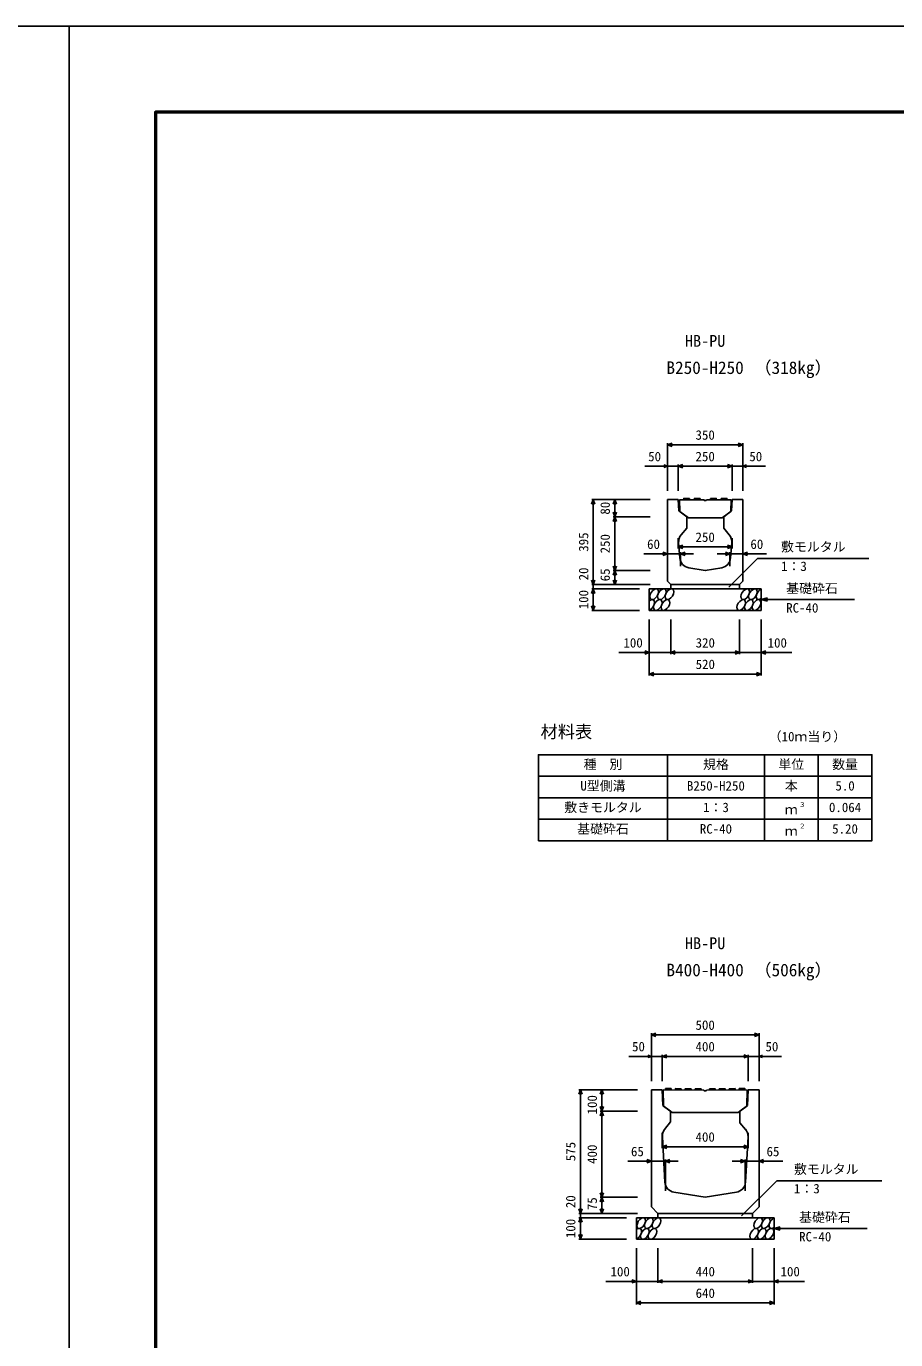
# Model space of a CAD drawing. Units: millimetres, scale not verified. Extents: x -16800 to 16800, y -5940 to 5940.
# Drawn here: x -200 to 3840, y -166 to 5940 of the extents above; entities that cross this region are included whole.
import ezdxf
from ezdxf.enums import TextEntityAlignment as Align

# ---------------------------------------------------------------- set-up
doc = ezdxf.new("R2010")
doc.units = ezdxf.units.MM
doc.header["$LTSCALE"] = 20
for name, color, linetype, lineweight in [('0-0_DIM', 7, 'Continuous', 25), ('0-1_Defpoints', 5, 'Continuous', 25), ('0-2_HATCH', 6, 'Continuous', 25), ('0-3_HYO', 3, 'Continuous', 25), ('0-4_HYO2', 4, 'Continuous', 25), ('0-5_OUTLINE', 3, 'Continuous', 25), ('0-6_TXT', 7, 'Continuous', 25), ('0-7_WAKU', 3, 'Continuous', 25)]:
    doc.layers.add(name, color=color, linetype=linetype, lineweight=lineweight)
doc.styles.add('ＭＳ ゴシック', font='')
doc.styles.get('ＭＳ ゴシック').set_extended_font_data('MS Gothic')

msp = doc.modelspace()

# ---------------------------------------------------------------- linework, layer by layer
at = {"layer": '0-0_DIM'}
for p, q in [((2779.72, 4002.31), (2779.72, 3779.81)), ((3129.72, 3994.81), (2779.72, 3994.81)), ((3129.72, 4002.31), (3129.72, 3779.81)), ((2674.72, 3894.81), (2779.72, 3894.81)), ((2829.72, 3894.81), (2779.72, 3894.81)), ((2829.72, 3902.31), (2829.72, 3779.81)), ((2829.72, 3894.81), (3079.72, 3894.81)), ((3079.72, 3902.31), (3079.72, 3779.81)), ((3079.72, 3894.81), (3129.72, 3894.81)), ((3234.72, 3894.81), (3129.72, 3894.81)), ((2427.22, 3739.81), (2699.72, 3739.81)), ((2434.72, 3739.81), (2434.72, 3344.81)), ((2534.72, 3739.81), (2534.72, 3659.81)), ((2527.22, 3659.81), (2699.72, 3659.81)), ((2534.72, 3659.81), (2534.72, 3409.81)), ((2829.72, 3512.31), (2829.72, 3559.81)), ((3079.72, 3512.31), (3079.72, 3559.81)), ((2669.72, 3487.24), (2779.72, 3487.24)), ((2839.72, 3487.24), (2779.72, 3487.24)), ((2829.72, 3519.81), (3079.72, 3519.81)), ((2839.72, 3494.74), (2839.72, 3429.81)), ((2839.72, 3487.24), (2899.72, 3487.24)), ((3069.72, 3487.24), (3009.72, 3487.24)), ((3069.72, 3494.74), (3069.72, 3429.81)), ((3069.72, 3487.24), (3129.72, 3487.24)), ((3239.72, 3487.24), (3129.72, 3487.24)), ((3197.74, 3466.62), (3064.09, 3332.97)), ((3197.74, 3466.62), (3715.68, 3466.62)), ((2527.22, 3409.81), (2699.72, 3409.81)), ((2534.72, 3409.81), (2534.72, 3344.81)), ((2427.22, 3344.81), (2699.72, 3344.81)), ((2427.22, 3324.81), (2649.72, 3324.81)), ((3214.72, 3274.81), (3243.69, 3282.58)), ((3214.72, 3274.81), (3648.03, 3274.81)), ((3214.72, 3274.81), (3243.69, 3267.05)), ((2427.22, 3224.81), (2649.72, 3224.81)), ((2694.72, 2921.38), (2694.72, 3182.75)), ((2794.72, 3021.38), (2794.72, 3182.75)), ((3114.72, 3021.38), (3114.72, 3182.75)), ((3214.72, 2921.38), (3214.72, 3182.75)), ((2694.72, 3028.88), (2552.92, 3028.88)), ((2694.72, 3028.88), (2794.72, 3028.88)), ((2794.72, 3028.88), (3114.72, 3028.88)), ((3214.72, 3028.88), (3114.72, 3028.88)), ((3214.72, 3028.88), (3356.51, 3028.88)), ((2694.72, 2928.88), (3214.72, 2928.88)), ((2704.72, 1259.19), (2704.72, 1036.69)), ((3204.72, 1251.69), (2704.72, 1251.69)), ((3204.72, 1259.19), (3204.72, 1036.69)), ((2599.72, 1151.69), (2704.72, 1151.69)), ((2754.72, 1151.69), (2704.72, 1151.69)), ((2754.72, 1159.19), (2754.72, 1036.69)), ((2754.72, 1151.69), (3154.72, 1151.69)), ((3154.72, 1159.19), (3154.72, 1036.69)), ((3154.72, 1151.69), (3204.72, 1151.69)), ((3309.72, 1151.69), (3204.72, 1151.69)), ((2367.22, 996.69), (2639.72, 996.69)), ((2374.72, 996.69), (2374.72, 421.69)), ((2474.72, 996.69), (2474.72, 896.69)), ((2467.22, 896.69), (2639.72, 896.69)), ((2474.72, 896.69), (2474.72, 496.69)), ((2754.72, 724.19), (2754.72, 796.69)), ((3154.72, 724.19), (3154.72, 796.69)), ((2754.72, 731.69), (3154.72, 731.69)), ((2594.72, 664.11), (2704.72, 664.11)), ((2769.72, 664.11), (2704.72, 664.11)), ((2769.72, 671.61), (2769.72, 526.69)), ((2769.72, 664.11), (2829.72, 664.11)), ((3139.72, 664.11), (3079.72, 664.11)), ((3139.72, 671.61), (3139.72, 526.69)), ((3139.72, 664.11), (3204.72, 664.11)), ((3314.72, 664.11), (3204.72, 664.11)), ((3287.74, 573.49), (3124.09, 409.84)), ((3287.74, 573.49), (3775.68, 573.49)), ((2467.22, 496.69), (2639.72, 496.69)), ((2474.72, 496.69), (2474.72, 421.69)), ((2367.22, 421.69), (2639.72, 421.69)), ((2367.22, 401.69), (2589.72, 401.69)), ((3274.72, 351.69), (3303.69, 359.45)), ((3274.72, 351.69), (3708.03, 351.69)), ((3274.72, 351.69), (3303.69, 343.92)), ((2367.22, 301.69), (2589.72, 301.69)), ((2634.72, -1.74), (2634.72, 259.62)), ((2734.72, 98.26), (2734.72, 259.62)), ((3174.72, 98.26), (3174.72, 259.62)), ((3274.72, -1.74), (3274.72, 259.62)), ((2634.72, 105.76), (2492.92, 105.76)), ((2634.72, 105.76), (2734.72, 105.76)), ((2734.72, 105.76), (3174.72, 105.76)), ((3274.72, 105.76), (3174.72, 105.76)), ((3274.72, 105.76), (3416.51, 105.76)), ((2634.72, 5.76), (3274.72, 5.76))]:
    msp.add_line(p, q, dxfattribs=at)
for points in [[(2800.86, 3987.12), (2779.72, 3994.81), (2800.86, 4002.51)], [(3108.57, 4002.51), (3129.72, 3994.81), (3108.57, 3987.12)], [(2762.8, 3888.66), (2779.72, 3894.81), (2762.8, 3900.97)], [(2850.86, 3887.12), (2829.72, 3894.81), (2850.86, 3902.51)], [(3058.57, 3902.51), (3079.72, 3894.81), (3058.57, 3887.12)], [(3146.63, 3900.97), (3129.72, 3894.81), (3146.63, 3888.66)], [(2427.02, 3718.67), (2434.72, 3739.81), (2442.41, 3718.67)], [(2527.02, 3718.67), (2534.72, 3739.81), (2542.41, 3718.67)], [(2542.41, 3680.96), (2534.72, 3659.81), (2527.02, 3680.96)], [(2527.02, 3638.67), (2534.72, 3659.81), (2542.41, 3638.67)], [(2758.57, 3494.93), (2779.72, 3487.24), (2758.57, 3479.54)], [(2850.86, 3527.51), (2829.72, 3519.81), (2850.86, 3512.12)], [(2860.86, 3494.93), (2839.72, 3487.24), (2860.86, 3479.54)], [(3048.57, 3494.93), (3069.72, 3487.24), (3048.57, 3479.54)], [(3058.57, 3512.12), (3079.72, 3519.81), (3058.57, 3527.51)], [(3150.86, 3494.93), (3129.72, 3487.24), (3150.86, 3479.54)], [(2542.41, 3430.96), (2534.72, 3409.81), (2527.02, 3430.96)], [(2442.41, 3365.96), (2434.72, 3344.81), (2427.02, 3365.96)], [(2527.02, 3388.67), (2534.72, 3409.81), (2542.41, 3388.67)], [(2542.41, 3365.96), (2534.72, 3344.81), (2527.02, 3365.96)], [(2442.41, 3303.67), (2434.72, 3324.81), (2427.02, 3303.67)], [(2434.72, 3344.81), (2434.72, 3324.81), (2434.72, 3224.81)], [(2442.41, 3245.96), (2434.72, 3224.81), (2427.02, 3245.96)], [(2673.57, 3036.58), (2694.72, 3028.88), (2673.57, 3021.19)], [(2815.86, 3021.19), (2794.72, 3028.88), (2815.86, 3036.58)], [(3093.57, 3036.58), (3114.72, 3028.88), (3093.57, 3021.19)], [(3235.86, 3036.58), (3214.72, 3028.88), (3235.86, 3021.19)], [(2715.86, 2921.19), (2694.72, 2928.88), (2715.86, 2936.58)], [(3193.57, 2936.58), (3214.72, 2928.88), (3193.57, 2921.19)], [(2725.86, 1243.99), (2704.72, 1251.69), (2725.86, 1259.38)], [(3183.57, 1259.38), (3204.72, 1251.69), (3183.57, 1243.99)], [(2687.8, 1145.53), (2704.72, 1151.69), (2687.8, 1157.84)], [(2775.86, 1143.99), (2754.72, 1151.69), (2775.86, 1159.38)], [(3133.57, 1159.38), (3154.72, 1151.69), (3133.57, 1143.99)], [(3221.63, 1157.84), (3204.72, 1151.69), (3221.63, 1145.53)], [(2367.02, 975.54), (2374.72, 996.69), (2382.41, 975.54)], [(2467.02, 975.54), (2474.72, 996.69), (2482.41, 975.54)], [(2482.41, 917.83), (2474.72, 896.69), (2467.02, 917.83)], [(2467.02, 875.54), (2474.72, 896.69), (2482.41, 875.54)], [(2775.86, 739.38), (2754.72, 731.69), (2775.86, 723.99)], [(3133.57, 723.99), (3154.72, 731.69), (3133.57, 739.38)], [(2683.57, 671.81), (2704.72, 664.11), (2683.57, 656.42)], [(2790.86, 671.81), (2769.72, 664.11), (2790.86, 656.42)], [(3118.57, 671.81), (3139.72, 664.11), (3118.57, 656.42)], [(3225.86, 671.81), (3204.72, 664.11), (3225.86, 656.42)], [(2482.41, 517.83), (2474.72, 496.69), (2467.02, 517.83)], [(2467.02, 475.54), (2474.72, 496.69), (2482.41, 475.54)], [(2382.41, 442.83), (2374.72, 421.69), (2367.02, 442.83)], [(2482.41, 442.83), (2474.72, 421.69), (2467.02, 442.83)], [(2382.41, 380.54), (2374.72, 401.69), (2367.02, 380.54)], [(2374.72, 421.69), (2374.72, 401.69), (2374.72, 301.69)], [(2382.41, 322.83), (2374.72, 301.69), (2367.02, 322.83)], [(2613.57, 113.45), (2634.72, 105.76), (2613.57, 98.06)], [(2755.86, 98.06), (2734.72, 105.76), (2755.86, 113.45)], [(3153.57, 113.45), (3174.72, 105.76), (3153.57, 98.06)], [(3295.86, 113.45), (3274.72, 105.76), (3295.86, 98.06)], [(2655.86, -1.94), (2634.72, 5.76), (2655.86, 13.45)], [(3253.57, 13.45), (3274.72, 5.76), (3253.57, -1.94)]]:
    msp.add_lwpolyline(points, dxfattribs=at)
at = {"layer": '0-1_Defpoints'}
for points in [[(-16800, -5940), (0, -5940), (0, 5940), (-16800, 5940)], [(0, -5940), (16800, -5940), (16800, 5940), (0, 5940)]]:
    msp.add_lwpolyline(points, close=True, dxfattribs=at)
at = {"layer": '0-2_HATCH'}
for p, q in [((2883.27, 3738.72), (2881.77, 3745.23)), ((2933.27, 3738.22), (2931.77, 3744.73)), ((2977.27, 3738.22), (2978.77, 3744.73)), ((3027.27, 3738.72), (3028.77, 3745.23)), ((2798.72, 995.26), (2797.22, 1001.78)), ((2844.72, 994.79), (2843.22, 1001.3)), ((2890.71, 994.32), (2889.21, 1000.83)), ((2936.71, 993.84), (2935.21, 1000.36)), ((2972.71, 993.84), (2974.21, 1000.36)), ((3018.7, 994.32), (3020.2, 1000.83)), ((3064.7, 994.79), (3066.2, 1001.3)), ((3110.7, 995.26), (3112.2, 1001.78))]:
    msp.add_line(p, q, dxfattribs=at)
for points in [[(2881.82, 3745.23), (2854.82, 3745.51), (2853.27, 3739.02)], [(2931.82, 3744.73), (2904.82, 3745.01), (2903.27, 3738.52)], [(2978.72, 3744.73), (3005.72, 3745.01), (3007.27, 3738.52)], [(3028.72, 3745.23), (3055.72, 3745.51), (3057.27, 3739.02)], [(2797.27, 1001.77), (2770.27, 1002.05), (2768.72, 995.57)], [(2843.27, 1001.3), (2816.27, 1001.58), (2814.72, 995.09)], [(2889.27, 1000.83), (2862.27, 1001.11), (2860.71, 994.62)], [(2935.26, 1000.36), (2908.26, 1000.63), (2906.71, 994.15)], [(2974.16, 1000.36), (3001.16, 1000.63), (3002.71, 994.15)], [(3020.15, 1000.83), (3047.15, 1001.11), (3048.7, 994.62)], [(3066.15, 1001.3), (3093.15, 1001.58), (3094.7, 995.09)], [(3112.15, 1001.77), (3139.15, 1002.05), (3140.7, 995.57)]]:
    msp.add_lwpolyline(points, dxfattribs=at)
for centre in [(2717.61, 3299.81), (2753.08, 3299.81), (2788.56, 3299.81), (3140.77, 3299.81), (3176.24, 3299.81), (2734.49, 3249.81), (2769.97, 3249.81), (3122.17, 3249.81), (3157.65, 3249.81), (3193.12, 3249.81), (2657.61, 376.69), (2693.08, 376.69), (2728.56, 376.69), (3200.77, 376.69), (3236.24, 376.69), (2674.49, 326.69), (2709.97, 326.69), (3182.17, 326.69), (3217.65, 326.69), (3253.12, 326.69)]:
    msp.add_ellipse(centre, major_axis=(14.54, 23.54), ratio=0.5792, dxfattribs=at)
for centre, start_param, end_param in [((3211.72, 3299.81), 0.6666252, 4.1103269), ((2699.01, 3249.81), 3.7419964, 7.318141), ((3271.72, 376.69), 0.6666252, 4.1103269), ((2639.01, 326.69), 3.7419964, 7.318141)]:
    msp.add_ellipse(centre, major_axis=(14.54, 23.54), ratio=0.5792, start_param=start_param, end_param=end_param, dxfattribs=at)
at = {"layer": '0-3_HYO'}
for p, q in [((2779.72, 2553.94), (2779.72, 2153.94)), ((3229.72, 2553.94), (3229.72, 2153.94)), ((3479.72, 2553.94), (3479.72, 2153.94)), ((2179.72, 2453.94), (3729.72, 2453.94))]:
    msp.add_line(p, q, dxfattribs=at)
msp.add_lwpolyline([(2179.72, 2153.94), (3729.72, 2153.94), (3729.72, 2553.94), (2179.72, 2553.94)], close=True, dxfattribs=at)
at = {"layer": '0-4_HYO2'}
for p, q in [((2179.72, 2353.94), (3729.72, 2353.94)), ((2179.72, 2253.94), (3729.72, 2253.94))]:
    msp.add_line(p, q, dxfattribs=at)
at = {"layer": '0-5_OUTLINE'}
for p, q in [((2779.72, 3739.81), (2779.72, 3359.81)), ((2779.72, 3739.81), (2829.72, 3739.81)), ((2832.72, 3686.94), (2829.72, 3739.81)), ((2835.27, 3739.2), (2949.27, 3738.06)), ((2835.27, 3739.2), (2837.21, 3684.39)), ((2959.77, 3735.06), (2961.27, 3738.06)), ((3075.27, 3739.2), (2961.27, 3738.06)), ((3075.27, 3739.2), (3073.19, 3684.29)), ((3079.72, 3739.81), (3076.72, 3686.94)), ((3129.72, 3739.81), (3079.72, 3739.81)), ((3129.72, 3739.81), (3129.72, 3359.81)), ((2868.72, 3659.81), (2832.72, 3686.94)), ((3033.27, 3654.2), (3073.19, 3684.29)), ((3040.72, 3659.81), (3076.72, 3686.94)), ((2868.72, 3606.29), (2842.83, 3575.44)), ((2868.72, 3659.81), (2868.72, 3606.29)), ((3040.72, 3659.81), (3040.72, 3606.29)), ((3066.6, 3575.44), (3040.72, 3606.29)), ((2831.28, 3539.47), (2836.74, 3468.58)), ((3072.7, 3468.58), (3078.15, 3539.47)), ((2779.72, 3359.81), (2794.72, 3344.81)), ((3114.72, 3344.81), (3129.72, 3359.81)), ((3214.72, 3324.81), (2694.72, 3324.81)), ((2694.72, 3224.81), (2694.72, 3324.81)), ((3114.72, 3344.81), (2794.72, 3344.81)), ((2794.72, 3344.81), (2794.72, 3324.81)), ((3114.72, 3344.81), (3114.72, 3324.81)), ((3214.72, 3224.81), (3214.72, 3324.81)), ((3214.72, 3224.81), (2694.72, 3224.81)), ((2704.72, 996.69), (2704.72, 451.69)), ((2704.72, 996.69), (2754.72, 996.69)), ((2759.72, 995.66), (2948.69, 993.72)), ((2759.72, 995.66), (2761.67, 920.83)), ((2950.21, 990.66), (2948.69, 993.72)), ((2959.21, 990.66), (2950.21, 990.66)), ((2959.21, 990.66), (2960.73, 993.72)), ((3149.72, 995.66), (2960.73, 993.72)), ((3149.72, 995.66), (3147.76, 920.83)), ((3154.72, 996.69), (3151.72, 923.81)), ((3204.72, 996.69), (3154.72, 996.69)), ((3204.72, 996.69), (3204.72, 451.69)), ((2801.72, 890.66), (2761.67, 920.83)), ((3107.72, 890.66), (3147.76, 920.83)), ((3115.72, 896.69), (3151.72, 923.81)), ((2793.72, 896.69), (2793.72, 846.69)), ((3107.72, 890.66), (2801.72, 890.66)), ((3115.72, 896.69), (3115.72, 843.16)), ((2766.26, 811.48), (2793.72, 846.69)), ((3142, 811.84), (3115.72, 843.16)), ((2755.76, 777.95), (2767.49, 566.83)), ((3153.62, 776.93), (3141.95, 566.83)), ((2954.72, 496.69), (2809.41, 520.25)), ((2954.72, 496.69), (3100.03, 520.25)), ((2704.72, 451.69), (2734.72, 421.69)), ((3174.72, 421.69), (3204.72, 451.69)), ((3274.72, 401.69), (2634.72, 401.69)), ((2634.72, 301.69), (2634.72, 401.69)), ((3174.72, 421.69), (2734.72, 421.69)), ((2734.72, 401.69), (2734.72, 421.69)), ((3174.72, 401.69), (3174.72, 421.69)), ((3274.72, 301.69), (3274.72, 401.69)), ((3274.72, 301.69), (2634.72, 301.69))]:
    msp.add_line(p, q, dxfattribs=at)
for points in [[(2959.77, 3735.06), (2950.77, 3735.06), (2949.27, 3738.06)], [(3033.27, 3654.2), (2877.27, 3654.2), (2837.21, 3684.39)], [(2878.02, 3423.15), (2954.72, 3409.81), (3031.41, 3423.15)], [(2754.72, 996.69), (2757.72, 923.69), (2793.72, 896.69)]]:
    msp.add_lwpolyline(points, dxfattribs=at)
for centre, start, end in [((2881.13, 3543.3), 140, 184.39871), ((3028.3, 3543.3), 355.60129, 40), ((2886.59, 3472.41), 184.39871, 260.13419), ((3022.85, 3472.41), 279.86581, 355.60129), ((2805.68, 780.73), 142.04577, 183.17983), ((3103.7, 779.7), 356.82017, 41.35672), ((2817.41, 569.61), 183.17983, 260.8098), ((3092.02, 569.61), 279.1902, 356.82017)]:
    msp.add_arc(centre, 50, start, end, dxfattribs=at)
at = {"layer": '0-7_WAKU', "lineweight": 50}
msp.add_lwpolyline([(400, -5540), (16400, -5540), (16400, 5540), (400, 5540)], close=True, dxfattribs=at)

# ---------------------------------------------------------------- texts
at = {"layer": '0-0_DIM', "style": 'ＭＳ ゴシック'}
for s, p in [('350', (2909.72, 4004.81)), ('50', (2689.72, 3904.81)), ('250', (2909.72, 3904.81)), ('50', (3159.72, 3904.81)), ('60', (2684.72, 3497.24)), ('250', (2909.72, 3529.81)), ('60', (3164.72, 3497.24)), ('敷モルタル', (3307.11, 3485.36)), ('1：3', (3307.11, 3394.67)), ('基礎砕石', (3331.04, 3291.99)), ('RC-40', (3331.04, 3201.3)), ('100', (2574.72, 3038.88)), ('320', (2910.25, 3038.88)), ('100', (3244.72, 3038.88)), ('520', (2910.25, 2938.88)), ('500', (2909.72, 1261.69)), ('50', (2614.72, 1161.69)), ('400', (2909.72, 1161.69)), ('50', (3234.72, 1161.69)), ('400', (2909.72, 741.69)), ('65', (2609.72, 674.11)), ('65', (3239.72, 674.11)), ('敷モルタル', (3367.11, 592.23)), ('1：3', (3367.11, 501.54)), ('基礎砕石', (3391.04, 368.86)), ('RC-40', (3391.04, 278.17)), ('100', (2514.72, 115.76)), ('440', (2910.25, 115.76)), ('100', (3304.72, 115.76)), ('640', (2910.25, 15.76))]:
    msp.add_text(s, height=43.99, dxfattribs=at).set_placement(p, align=Align.BOTTOM_LEFT)
for s, p in [('80', (2524.72, 3669.81)), ('395', (2424.72, 3497.31)), ('250', (2524.72, 3489.81)), ('20', (2424.72, 3364.12)), ('65', (2524.72, 3359.81)), ('100', (2424.72, 3229.81)), ('100', (2464.72, 881.69)), ('575', (2364.72, 664.19)), ('400', (2464.72, 651.69)), ('20', (2364.72, 446)), ('75', (2464.72, 436.69)), ('100', (2364.72, 306.69))]:
    msp.add_text(s, height=43.99, rotation=90, dxfattribs=at).set_placement(p, align=Align.BOTTOM_LEFT)
at = {"layer": '0-6_TXT', "style": 'ＭＳ ゴシック'}
for s, height, p in [('HB-PU', 54.99, (2860.97, 4433.57)), ('B250-H250', 58.65, (2774.72, 4306.07)), ('（318kg）', 58.65, (3183.09, 4306.07)), ('材料表', 58.65, (2189.72, 2613.94)), ('（10ｍ当り）', 43.99, (3249.72, 2602.94)), ('種\u3000別', 43.99, (2389.72, 2473.94)), ('規格', 43.99, (2944.72, 2473.94)), ('単位', 43.99, (3294.72, 2473.94)), ('数量', 43.99, (3544.72, 2473.94)), ('U型側溝', 43.99, (2374.72, 2373.94)), ('B250-H250', 43.99, (2869.72, 2373.94)), ('本', 43.99, (3324.72, 2373.94)), ('5.0', 43.99, (3559.72, 2373.94)), ('敷きモルタル', 43.99, (2299.72, 2273.94)), ('1：3', 43.99, (2944.72, 2273.94)), ('３', 21.99, (3390.26, 2304.31)), ('0.064', 43.99, (3529.72, 2273.94)), ('ｍ', 43.99, (3324.72, 2263.94)), ('基礎砕石', 43.99, (2359.72, 2173.94)), ('RC-40', 43.99, (2929.72, 2173.94)), ('ｍ', 43.99, (3324.72, 2163.94)), ('２', 21.99, (3390.26, 2204.31)), ('5.20', 43.99, (3544.72, 2173.94)), ('HB-PU', 54.99, (2860.97, 1633.57)), ('（506kg）', 58.65, (3183.09, 1506.07)), ('B400-H400', 58.65, (2774.72, 1506.07))]:
    msp.add_text(s, height=height, dxfattribs=at).set_placement(p, align=Align.BOTTOM_LEFT)

doc.saveas('drawing.dxf')
